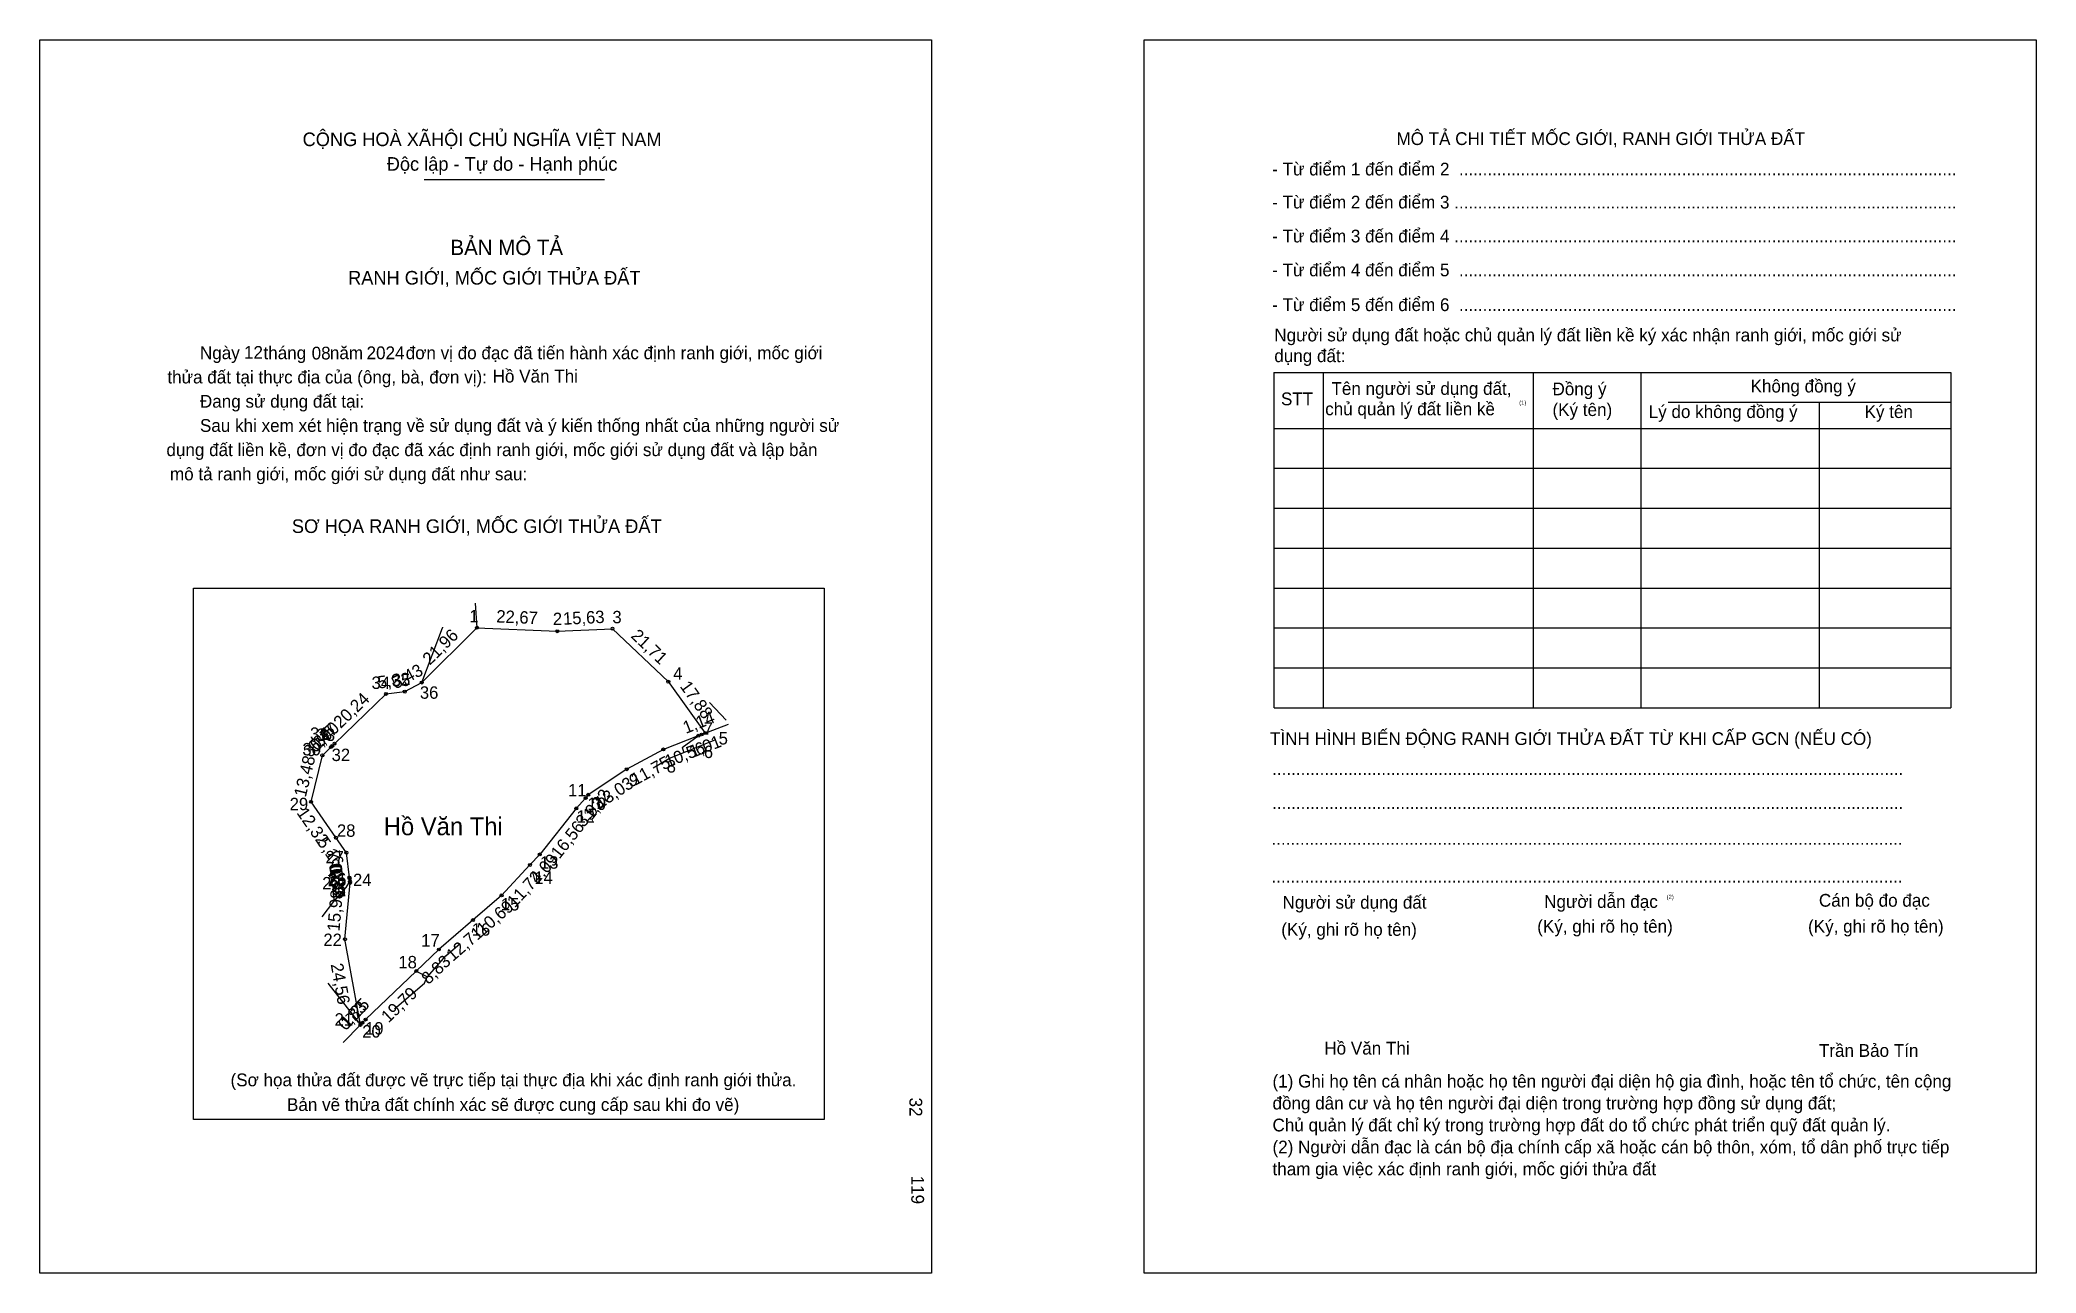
# Model space of a CAD drawing. Extents: x 548439 to 549003, y 1823267 to 1823615.
import ezdxf

# ---------------------------------------------------------------- set-up
doc = ezdxf.new("R2010")
doc.units = 0
for name, color, linetype in [('bmtKhungInTrang1', 7, 'Continuous'), ('bmtKhungInTrang2', 7, 'Continuous'), ('bmtNoiDung', 7, 'Continuous'), ('bmtTemplate', 7, 'Continuous'), ('CanhThua', 7, 'Continuous'), ('ChieuDaiCanhThua', 7, 'Continuous'), ('Level 3', 7, 'Continuous'), ('MocDinhThua', 7, 'Continuous'), ('RauThua', 7, 'Continuous'), ('SoHieuDinhThua', 7, 'Continuous'), ('TenChuSuDung', 7, 'Continuous')]:
    doc.layers.add(name, color=color, linetype=linetype)

msp = doc.modelspace()

# ---------------------------------------------------------------- linework, layer by layer
at = {"layer": 'bmtKhungInTrang1'}
msp.add_lwpolyline([(548439.36, 1823615.21), (548691.07, 1823615.21), (548691.07, 1823267.06), (548439.36, 1823267.06)], close=True, dxfattribs=at)
at = {"layer": 'bmtKhungInTrang2'}
msp.add_lwpolyline([(548751.1, 1823615.21), (549002.81, 1823615.21), (549002.81, 1823267.06), (548751.1, 1823267.06)], close=True, dxfattribs=at)
at = {"layer": 'bmtTemplate'}
for p, q in [((548547.83, 1823575.76), (548598.73, 1823575.76)), ((548801.59, 1823521.31), (548801.59, 1823426.66)), ((548860.81, 1823521.31), (548860.81, 1823426.66)), ((548891.27, 1823521.42), (548891.27, 1823426.66)), ((548978.71, 1823521.31), (548978.71, 1823426.66)), ((548899, 1823512.97), (548978.71, 1823512.97)), ((548787.79, 1823505.53), (548978.71, 1823505.53)), ((548787.79, 1823494.27), (548978.71, 1823494.27)), ((548787.79, 1823483), (548978.71, 1823483)), ((548787.79, 1823471.73), (548978.71, 1823471.73)), ((548787.79, 1823460.47), (548978.71, 1823460.47)), ((548787.79, 1823449.2), (548978.71, 1823449.2)), ((548787.79, 1823437.93), (548978.71, 1823437.93)), ((548787.79, 1823426.66), (548978.71, 1823426.66))]:
    msp.add_line(p, q, dxfattribs=at)
for points in [[(548787.67, 1823521.31), (548978.71, 1823521.31)], [(548787.67, 1823521.31), (548787.67, 1823426.66)], [(548941.55, 1823512.86), (548941.55, 1823426.66)]]:
    msp.add_lwpolyline(points, dxfattribs=at)
msp.add_lwpolyline([(548482.67, 1823310.42), (548482.67, 1823460.45), (548660.77, 1823460.45), (548660.77, 1823310.42)], close=True, dxfattribs=at)
at = {"layer": 'CanhThua'}
for p, q in [((548547.14, 1823433.78), (548562.73, 1823449.25)), ((548562.73, 1823449.25), (548585.37, 1823448.26)), ((548585.37, 1823448.26), (548600.98, 1823448.99)), ((548600.98, 1823448.99), (548616.73, 1823434.04)), ((548537.08, 1823430.57), (548542.36, 1823431.21)), ((548542.36, 1823431.21), (548547.14, 1823433.78)), ((548616.73, 1823434.04), (548627.17, 1823419.53)), ((548522.51, 1823416.52), (548537.08, 1823430.57)), ((548627.17, 1823419.53), (548626.11, 1823419.12)), ((548519.09, 1823413.23), (548521.52, 1823415.57)), ((548521.52, 1823415.57), (548521.86, 1823415.9)), ((548521.86, 1823415.9), (548522.51, 1823416.52)), ((548615.33, 1823414.91), (548605.01, 1823409.3)), ((548625.17, 1823418.75), (548615.33, 1823414.91)), ((548626.11, 1823419.12), (548625.17, 1823418.75)), ((548515.92, 1823400.13), (548519.09, 1823413.23)), ((548605.01, 1823409.3), (548594.14, 1823402.11)), ((548522.93, 1823390), (548515.92, 1823400.13)), ((548590.75, 1823398.24), (548580.46, 1823385.27)), ((548593.4, 1823401.14), (548590.75, 1823398.24)), ((548594.14, 1823402.11), (548593.4, 1823401.14)), ((548525.86, 1823385.75), (548522.93, 1823390)), ((548526.72, 1823378.73), (548525.86, 1823385.75)), ((548577.67, 1823382.28), (548569.67, 1823373.71)), ((548580.46, 1823385.27), (548577.67, 1823382.28)), ((548525.47, 1823361.31), (548526.91, 1823377.23)), ((548526.76, 1823378.45), (548526.72, 1823378.73)), ((548526.86, 1823377.64), (548526.76, 1823378.45)), ((548526.91, 1823377.23), (548526.86, 1823377.64)), ((548569.67, 1823373.71), (548561.58, 1823366.72)), ((548561.58, 1823366.72), (548551.96, 1823358.42)), ((548529.84, 1823337.14), (548525.47, 1823361.31)), ((548551.96, 1823358.42), (548545.58, 1823352.32)), ((548545.58, 1823352.32), (548531.28, 1823338.64)), ((548530.41, 1823337.74), (548529.84, 1823337.14)), ((548531.28, 1823338.64), (548530.41, 1823337.74))]:
    msp.add_line(p, q, dxfattribs=at)
at = {"layer": 'MocDinhThua'}
for centre in [(548562.73, 1823449.25), (548585.37, 1823448.26), (548600.98, 1823448.99), (548537.08, 1823430.57), (548542.36, 1823431.21), (548547.14, 1823433.78), (548616.73, 1823434.04), (548626.11, 1823419.12), (548627.17, 1823419.53), (548521.52, 1823415.57), (548521.86, 1823415.9), (548522.51, 1823416.52), (548615.33, 1823414.91), (548625.17, 1823418.75), (548519.09, 1823413.23), (548605.01, 1823409.3), (548594.14, 1823402.11), (548515.92, 1823400.13), (548590.75, 1823398.24), (548593.4, 1823401.14), (548522.93, 1823390), (548525.86, 1823385.75), (548580.46, 1823385.27), (548577.67, 1823382.28), (548526.72, 1823378.73), (548526.76, 1823378.45), (548526.86, 1823377.64), (548526.91, 1823377.23), (548569.67, 1823373.71), (548561.58, 1823366.72), (548525.47, 1823361.31), (548551.96, 1823358.42), (548545.58, 1823352.32), (548529.84, 1823337.14), (548530.41, 1823337.74), (548531.28, 1823338.64)]:
    msp.add_circle(centre, 0.42, dxfattribs=at)
at = {"layer": 'RauThua'}
for p, q in [((548562.26, 1823456.2), (548562.73, 1823449.25)), ((548562.26, 1823456.2), (548562.73, 1823449.25)), ((548547.14, 1823433.78), (548553, 1823449.2)), ((548552.97, 1823449.43), (548553, 1823449.2)), ((548628.35, 1823428.11), (548633.11, 1823423.2)), ((548626.11, 1823419.12), (548633.68, 1823422.07)), ((548626.11, 1823419.12), (548633.68, 1823422.07)), ((548617.03, 1823412.42), (548621.11, 1823414.05)), ((548620.67, 1823415.44), (548625.17, 1823418.75)), ((548620.67, 1823415.44), (548625.17, 1823418.75)), ((548620.67, 1823415.44), (548621.11, 1823414.05)), ((548620.67, 1823415.44), (548621.11, 1823414.05)), ((548621.11, 1823414.05), (548630.12, 1823417.66)), ((548612.46, 1823409.71), (548617.03, 1823412.42)), ((548522.31, 1823371.99), (548525.78, 1823375.94)), ((548525.78, 1823375.94), (548526.86, 1823377.64)), ((548519.01, 1823367.61), (548522.31, 1823371.99)), ((548553.9, 1823356.64), (548557.95, 1823360.13)), ((548545.58, 1823352.32), (548545.59, 1823352.31)), ((548545.58, 1823352.32), (548545.59, 1823352.31)), ((548545.59, 1823352.31), (548548.78, 1823350.73)), ((548545.59, 1823352.31), (548548.78, 1823350.73)), ((548548.78, 1823350.73), (548553.9, 1823356.64)), ((548520.59, 1823348.93), (548529.84, 1823337.14)), ((548539.48, 1823341.63), (548547.93, 1823348.94)), ((548547.93, 1823348.94), (548548.58, 1823350.5)), ((548548.58, 1823350.5), (548548.78, 1823350.73)), ((548524.96, 1823332.13), (548529.84, 1823337.14))]:
    msp.add_line(p, q, dxfattribs=at)

# ---------------------------------------------------------------- texts
at = {"layer": 'bmtNoiDung'}
for s, p in [('12', (548496.96, 1823525.19)), ('08', (548516.06, 1823524.99)), ('2024', (548531.56, 1823525.07)), ('Hồ Văn Thi', (548567.14, 1823518.49)), ('Hồ Văn Thi', (548801.9, 1823328.76))]:
    msp.add_text(s, height=3.602, dxfattribs=at).set_placement(p)
for s, p in [('32', (548684.8, 1823316.62)), ('119', (548685.32, 1823294.58))]:
    msp.add_text(s, height=3.602, rotation=270, dxfattribs=at).set_placement(p)
at = {"layer": 'bmtTemplate'}
for s, height, p in [('CỘNG HOÀ XÃHỘI CHỦ NGHĨA VIỆT NAM', 3.8416, (548513.51, 1823585.23)), ('MÔ TẢ CHI TIẾT MỐC GIỚI, RANH GIỚI THỬA ĐẤT', 3.6002, (548822.27, 1823585.54)), ('Độc lập - Tự do - Hạnh phúc', 3.8416, (548537.26, 1823578.28)), ('- Từ điểm 1 đến điểm 2  .........................................................................................................', 3.60017, (548787.18, 1823576.95)), ('- Từ điểm 2 đến điểm 3 ..........................................................................................................', 3.60017, (548787.18, 1823567.62)), ('- Từ điểm 3 đến điểm 4 ..........................................................................................................', 3.60017, (548787.18, 1823558.04)), ('BẢN MÔ TẢ', 4.322, (548555.24, 1823554.47)), ('RANH GIỚI, MỐC GIỚI THỬA ĐẤT', 3.8416, (548526.35, 1823546.14)), ('- Từ điểm 4 đến điểm 5  .........................................................................................................', 3.60017, (548787.18, 1823548.47)), ('- Từ điểm 5 đến điểm 6  .........................................................................................................', 3.60017, (548787.18, 1823538.66)), ('Người sử dụng đất hoặc chủ quản lý đất liền kề ký xác nhận ranh giới, mốc giới sử', 3.6002, (548787.79, 1823530.1)), ('Ngày     tháng     năm         đơn vị đo đạc đã tiến hành xác định ranh giới, mốc giới ', 3.6015, (548484.53, 1823525.07)), ('dụng đất:', 3.6, (548787.79, 1823524.24)), ('thửa đất tại thực địa của (ông, bà, đơn vị):', 3.6015, (548475.34, 1823518.23)), ('Đang sử dụng đất tại:', 3.6015, (548484.53, 1823511.39)), ('STT', 3.6, (548789.67, 1823512.07)), ('Tên người sử dụng đất,', 3.6002, (548803.92, 1823515)), ('Đồng ý', 3.6, (548866.31, 1823514.89)), ('Không đồng ý', 3.6002, (548922.22, 1823515.68)), ('chủ quản lý đất liền kề', 3.6002, (548802.15, 1823509.24)), ('(1)', 1.201, (548856.91, 1823512.2)), ('(Ký tên)', 3.6, (548866.31, 1823509.03)), ('Lý do không đồng ý', 3.6002, (548893.47, 1823508.47)), ('Ký tên', 3.6, (548954.4, 1823508.47)), ('Sau khi xem xét hiện trạng về sử dụng đất và ý kiến thống nhất của những người sử ', 3.6015, (548484.53, 1823504.55)), ('dụng đất liền kề, đơn vị đo đạc đã xác định ranh giới, mốc giới sử dụng đất và lập bản', 3.6015, (548475.07, 1823497.71)), ('mô tả ranh giới, mốc giới sử dụng đất như sau:', 3.6015, (548476.06, 1823490.87)), ('SƠ HỌA RANH GIỚI, MỐC GIỚI THỬA ĐẤT', 3.8416, (548510.48, 1823476.01)), ('TÌNH HÌNH BIẾN ĐỘNG RANH GIỚI THỬA ĐẤT TỪ KHI CẤP GCN (NẾU CÓ)', 3.6002, (548786.57, 1823416.16)), ('.....................................................................................................................................', 3.60556, (548787.18, 1823407.68)), ('.....................................................................................................................................', 3.60556, (548787.18, 1823398.11)), ('.....................................................................................................................................', 3.60556, (548786.99, 1823387.97)), ('.....................................................................................................................................', 3.60556, (548786.99, 1823377.26)), ('Người dẫn đạc', 3.6002, (548863.96, 1823370.16)), ('Cán bộ đo đạc', 3.6002, (548941.51, 1823370.5)), ('Người sử dụng đất', 3.6002, (548790.11, 1823369.94)), ('(2)', 1.201, (548898.53, 1823372.65)), ('(Ký, ghi rõ họ tên)', 3.6002, (548789.75, 1823362.28)), ('(Ký, ghi rõ họ tên)', 3.6002, (548862, 1823363.18)), ('(Ký, ghi rõ họ tên)', 3.6002, (548938.45, 1823363.18)), ('Trần Bảo Tín', 3.6002, (548941.51, 1823328.11)), ('(Sơ họa thửa đất được vẽ trực tiếp tại thực địa khi xác định ranh giới thửa.', 3.6015, (548493.17, 1823319.8)), ('(1) Ghi họ tên cá nhân hoặc họ tên người đại diện hộ gia đình, hoặc tên tổ chức, tên cộng', 3.6002, (548787.28, 1823319.45)), ('Bản vẽ thửa đất chính xác sẽ được cung cấp sau khi đo vẽ)', 3.6015, (548509.1, 1823312.84)), ('đồng dân cư và họ tên người đại diện trong trường hợp đồng sử dụng đất;', 3.6002, (548787.28, 1823313.26)), ('Chủ quản lý đất chỉ ký trong trường hợp đất do tổ chức phát triển quỹ đất quản lý.', 3.6002, (548787.28, 1823307.06)), ('(2) Người dẫn đạc là cán bộ địa chính cấp xã hoặc cán bộ thôn, xóm, tổ dân phố trực tiếp', 3.6002, (548787.28, 1823300.86)), ('tham gia việc xác định ranh giới, mốc giới thửa đất', 3.6002, (548787.28, 1823294.67))]:
    msp.add_text(s, height=height, dxfattribs=at).set_placement(p)
at = {"layer": 'ChieuDaiCanhThua'}
for s, rotation, p in [('22,67', 357.502, (548568.12, 1823450.77)), ('15,63', 2.6811, (548587.09, 1823450.09)), ('21,96', 44.7804, (548549.43, 1823438.52)), ('21,71', 316.4929, (548605.95, 1823446.69)), ('5,32', 6.9112, (548534.91, 1823432.07)), ('5,43', 28.265, (548539.82, 1823431.84)), ('20,24', 43.9452, (548524.25, 1823420.64)), ('17,88', 305.7404, (548619.86, 1823432.69)), ('1,14', 21.3361, (548621.68, 1823419.27)), ('3,37', 43.9435, (548515.74, 1823412.43)), ('0,47', 43.9584, (548517.12, 1823413.77)), ('0,90', 43.9665, (548517.62, 1823414.25)), ('10,56', 21.3177, (548616.56, 1823409.75)), ('1,01', 21.35, (548623.53, 1823412.47)), ('13,48', 76.3968, (548514.39, 1823401.25)), ('11,75', 28.5287, (548607.39, 1823404.61)), ('1,22', 52.6605, (548595.14, 1823394.75)), ('13,03', 33.4828, (548597.46, 1823398)), ('12,32', 304.6549, (548511.69, 1823397)), ('3,93', 47.5791, (548592.82, 1823392.71)), ('16,56', 51.5726, (548585.99, 1823383.78)), ('5,16', 304.6509, (548517.42, 1823388.71)), ('7,07', 277.0245, (548520.51, 1823386.21)), ('0,28', 277.0999, (548520.95, 1823382.56)), ('0,82', 277.0379, (548521.03, 1823382)), ('0,41', 276.9698, (548521.14, 1823381.08)), ('11,72', 46.9709, (548573.42, 1823370.03)), ('4,09', 46.9797, (548579.73, 1823376.79)), ('15,98', 84.8494, (548523.91, 1823363.44)), ('10,69', 40.8053, (548564.51, 1823362.31)), ('12,71', 40.8062, (548555.91, 1823354.89)), ('24,56', 280.237, (548521.42, 1823354.21)), ('8,83', 43.7284, (548549.04, 1823348.36)), ('19,79', 43.7245, (548537.72, 1823337.52)), ('0,83', 46.1731, (548525.64, 1823335.3)), ('1,25', 46.1665, (548526.35, 1823336.04))]:
    msp.add_text(s, height=3.504, rotation=rotation, dxfattribs=at).set_placement(p)
at = {"layer": 'Level 3'}
msp.add_text('D', height=1, dxfattribs=at).set_placement((548526.35, 1823377.14))
at = {"layer": 'SoHieuDinhThua'}
for s, height, p in [('1', 3.5, (548560.55, 1823450.76)), ('2', 3.5, (548584.14, 1823450.01)), ('3', 3.5, (548600.96, 1823450.52)), ('35', 3.504, (548538.68, 1823432.8)), ('4', 3.5, (548618.13, 1823434.6)), ('34', 3.504, (548532.97, 1823431.98)), ('36', 3.504, (548546.61, 1823429.21)), ('31', 3.504, (548515.6, 1823417.6)), ('33', 3.504, (548517.46, 1823417.29)), ('7', 3.5, (548626.74, 1823419.07)), ('5', 3.5, (548630.95, 1823416.29)), ('30', 3.504, (548513.45, 1823413.22)), ('32', 3.504, (548521.7, 1823411.62)), ('6', 3.5, (548626.77, 1823412.47)), ('9', 3.5, (548605.56, 1823404.54)), ('8', 3.5, (548616.29, 1823408.39)), ('11', 3.504, (548588.44, 1823401.63)), ('29', 3.504, (548509.86, 1823397.74)), ('12', 3.504, (548590.83, 1823394.22)), ('10', 3.504, (548593.93, 1823397.8)), ('28', 3.504, (548523.2, 1823390.24)), ('27', 3.504, (548519.97, 1823382.75)), ('26', 3.504, (548520.64, 1823376.55)), ('14', 3.504, (548578.91, 1823376.94)), ('13', 3.504, (548580.5, 1823381.23)), ('23', 3.504, (548519.04, 1823375.39)), ('25', 3.504, (548520.66, 1823376.27)), ('24', 3.504, (548527.74, 1823376.31)), ('15', 3.504, (548569.48, 1823369.43)), ('16', 3.504, (548561.26, 1823362.32)), ('22', 3.504, (548519.38, 1823359.4)), ('17', 3.504, (548546.99, 1823359.26)), ('18', 3.504, (548540.55, 1823353.1)), ('21', 3.504, (548522.54, 1823336.92)), ('20', 3.504, (548530.34, 1823333.56)), ('19', 3.504, (548531.14, 1823334.41))]:
    msp.add_text(s, height=height, dxfattribs=at).set_placement(p)
at = {"layer": 'TenChuSuDung'}
msp.add_text('Hồ Văn Thi', height=5.021, dxfattribs=at).set_placement((548536.42, 1823390.68))

doc.saveas('drawing.dxf')
